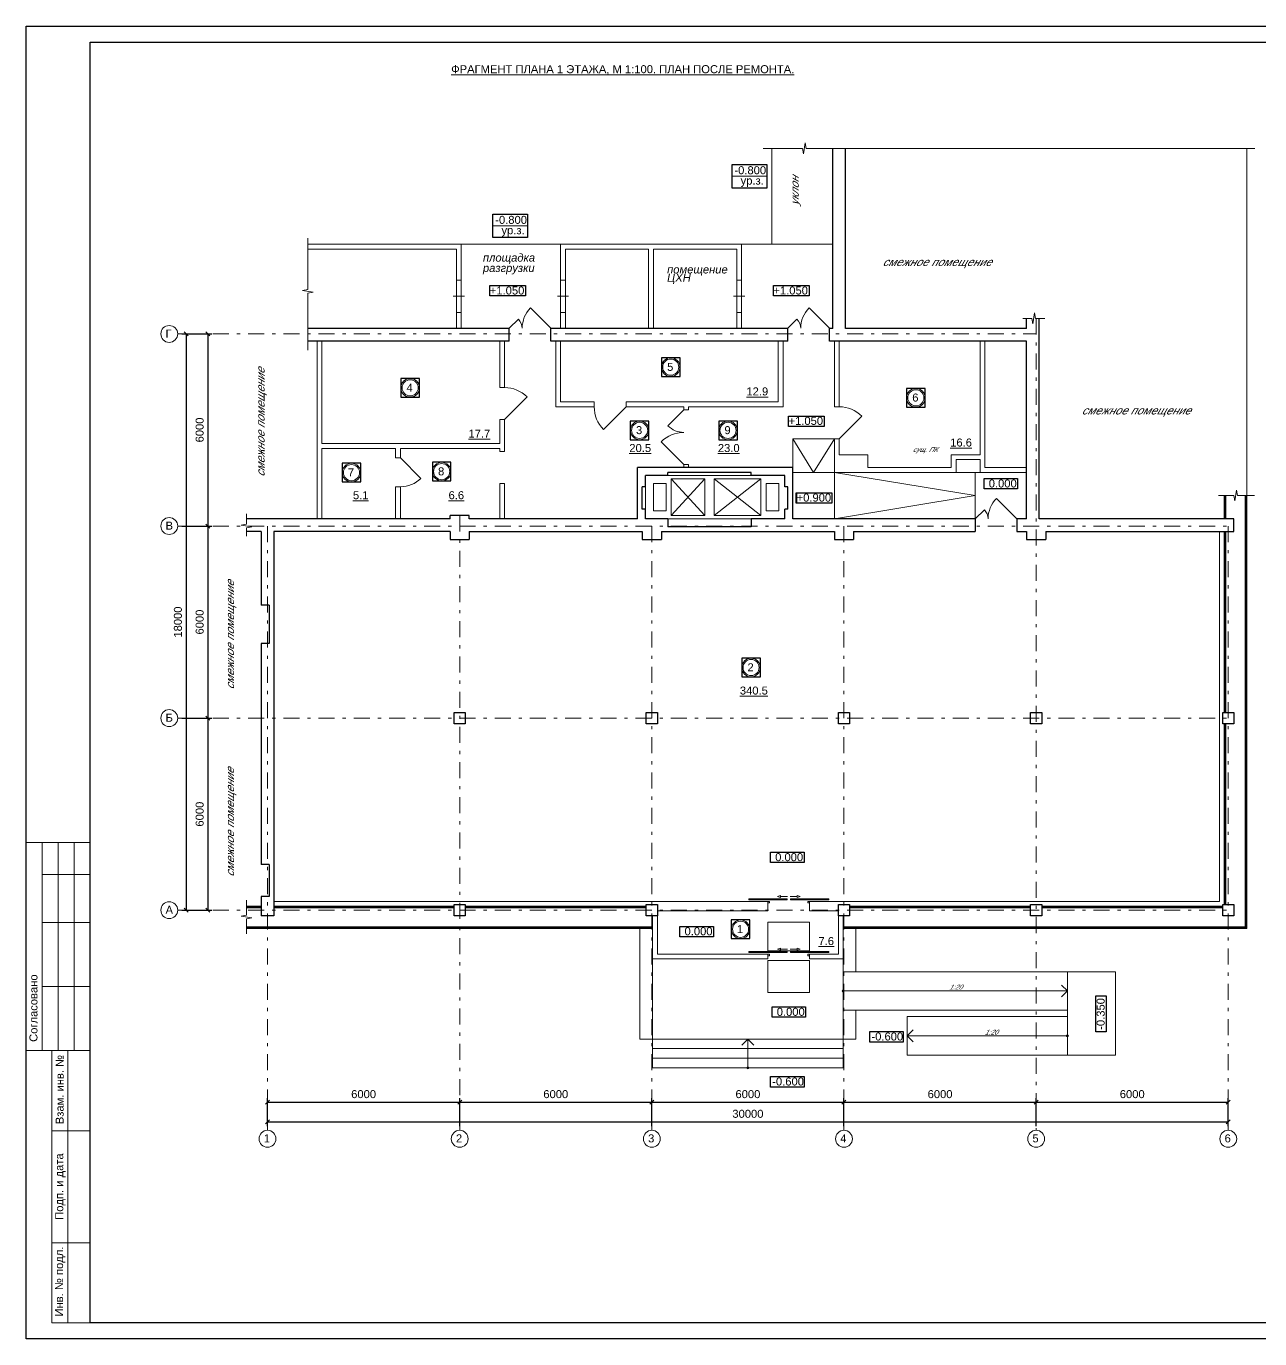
# Model space of a CAD drawing. Header units: metres. Extents: x 0 to 58, y 0 to 41.
# Drawn here: x 0 to 38.52, y 0 to 41 of the extents above; entities that cross this region are included whole.
import ezdxf
from ezdxf.enums import TextEntityAlignment as Align

# ---------------------------------------------------------------- set-up
doc = ezdxf.new("R2010")
doc.units = ezdxf.units.M
doc.header["$MEASUREMENT"] = 0
for name, pattern in [('( Dashdot )', [1.001, 0.5, -0.25, 0.001, -0.25]), ('DGN Style 2', [68.77341, 41.264046, -27.509364]), ('DGN Style 3', [96.282774, 68.77341, -27.509364])]:
    doc.linetypes.add(name, pattern=pattern)
doc.layers.add('YOLO_FRAME', color=1, linetype='Continuous')
doc.layers.add('YOLO_TABLE', color=1, linetype='Continuous')
doc.styles.get("Standard").update_dxf_attribs({"font": 'txt.shx', "width": 0.8, "height": 0.0025})
doc.styles.add('Style-Arial', font='arial.ttf')
doc.dimstyles.get("Standard").update_dxf_attribs({"dimtxt": 0.0025, "dimasz": 0.18, "dimexe": 0.18, "dimexo": 0.0625, "dimgap": 0.09, "dimtad": 0, "dimtih": 1, "dimtoh": 1, "dimdec": 4, "dimzin": 0, "dimdsep": 46, "dimtxsty": 'Standard', "dimcen": 0.09, "dimadec": 0, "dimazin": 0, "dimtfac": 1, "dimtdec": 4, "dimtofl": 0, "dimtmove": 0, "dimatfit": 3, "dimfxl": 1, "dimtolj": 1, "dimtzin": 0, "dimarcsym": 0})

# ---------------------------------------------------------------- blocks, each defined once
blk = doc.blocks.new('_Oblique')
at = {"color": 0, "linetype": 'ByBlock', "lineweight": -2}
blk.add_line((0.5, 0.5), (-0.5, -0.5), dxfattribs=at)
blk = doc.blocks.new('*D5')
at = {"color": 0, "linetype": 'Continuous', "lineweight": -2, "transparency": 16777216}
for p, q in [((4.854, 31.388), (5.114, 31.388)), ((4.989, 31.388), (4.989, 13.388)), ((4.854, 13.388), (5.114, 13.388))]:
    blk.add_line(p, q, dxfattribs=at)
at = {"layer": 'Defpoints', "color": 0, "linetype": 'Continuous', "transparency": 16777216}
for p in [(4.729, 31.388), (4.729, 13.388), (4.989, 13.388)]:
    blk.add_point(p, dxfattribs=at)
at = {"color": 0, "linetype": 'Continuous', "lineweight": -2, "transparency": 16777216, "xscale": 0.125, "yscale": 0.125, "zscale": 0.125}
for p, rotation in [((4.989, 31.388), 90), ((4.989, 13.388), 270)]:
    blk.add_blockref('_Oblique', p, dxfattribs=dict(at, rotation=rotation))
at = {"color": 0, "linetype": 'Continuous', "lineweight": 0, "transparency": 16777216, "insert": (4.736, 22.388), "char_height": 0.25, "attachment_point": 5, "rotation": 90, "style": 'Style-Arial'}
blk.add_mtext('\\A1;18000', dxfattribs=at)
blk = doc.blocks.new('*D8')
at = {"color": 0, "linetype": 'Continuous', "lineweight": -2, "transparency": 16777216}
for p, q in [((4.854, 31.388), (5.793, 31.388)), ((5.668, 31.388), (5.668, 25.388)), ((4.854, 25.388), (5.793, 25.388))]:
    blk.add_line(p, q, dxfattribs=at)
at = {"layer": 'Defpoints', "color": 0, "linetype": 'Continuous', "transparency": 16777216}
for p in [(4.729, 31.388), (4.729, 25.388), (5.668, 25.388)]:
    blk.add_point(p, dxfattribs=at)
at = {"color": 0, "linetype": 'Continuous', "lineweight": -2, "transparency": 16777216, "xscale": 0.125, "yscale": 0.125, "zscale": 0.125}
for p, rotation in [((5.668, 31.388), 90), ((5.668, 25.388), 270)]:
    blk.add_blockref('_Oblique', p, dxfattribs=dict(at, rotation=rotation))
at = {"color": 0, "linetype": 'Continuous', "lineweight": 0, "transparency": 16777216, "insert": (5.415, 28.388), "char_height": 0.25, "attachment_point": 5, "rotation": 90, "style": 'Style-Arial'}
blk.add_mtext('\\A1;6000', dxfattribs=at)
blk = doc.blocks.new('*D6')
at = {"color": 0, "linetype": 'Continuous', "lineweight": -2, "transparency": 16777216}
for p, q in [((4.854, 25.388), (5.793, 25.388)), ((5.668, 25.388), (5.668, 19.388)), ((4.854, 19.388), (5.793, 19.388))]:
    blk.add_line(p, q, dxfattribs=at)
at = {"layer": 'Defpoints', "color": 0, "linetype": 'Continuous', "transparency": 16777216}
for p in [(4.729, 25.388), (4.729, 19.388), (5.668, 19.388)]:
    blk.add_point(p, dxfattribs=at)
at = {"color": 0, "linetype": 'Continuous', "lineweight": -2, "transparency": 16777216, "xscale": 0.125, "yscale": 0.125, "zscale": 0.125}
for p, rotation in [((5.668, 25.388), 90), ((5.668, 19.388), 270)]:
    blk.add_blockref('_Oblique', p, dxfattribs=dict(at, rotation=rotation))
at = {"color": 0, "linetype": 'Continuous', "lineweight": 0, "transparency": 16777216, "insert": (5.415, 22.388), "char_height": 0.25, "attachment_point": 5, "rotation": 90, "style": 'Style-Arial'}
blk.add_mtext('\\A1;6000', dxfattribs=at)
blk = doc.blocks.new('*D7')
at = {"color": 0, "linetype": 'Continuous', "lineweight": -2, "transparency": 16777216}
for p, q in [((4.854, 19.388), (5.793, 19.388)), ((5.668, 19.388), (5.668, 13.388)), ((4.854, 13.388), (5.793, 13.388))]:
    blk.add_line(p, q, dxfattribs=at)
at = {"layer": 'Defpoints', "color": 0, "linetype": 'Continuous', "transparency": 16777216}
for p in [(4.729, 19.388), (4.729, 13.388), (5.668, 13.388)]:
    blk.add_point(p, dxfattribs=at)
at = {"color": 0, "linetype": 'Continuous', "lineweight": -2, "transparency": 16777216, "xscale": 0.125, "yscale": 0.125, "zscale": 0.125}
for p, rotation in [((5.668, 19.388), 90), ((5.668, 13.388), 270)]:
    blk.add_blockref('_Oblique', p, dxfattribs=dict(at, rotation=rotation))
at = {"color": 0, "linetype": 'Continuous', "lineweight": 0, "transparency": 16777216, "insert": (5.415, 16.388), "char_height": 0.25, "attachment_point": 5, "rotation": 90, "style": 'Style-Arial'}
blk.add_mtext('\\A1;6000', dxfattribs=at)
blk = doc.blocks.new('*D9')
at = {"color": 0, "linetype": 'Continuous', "lineweight": -2, "transparency": 16777216}
for p, q in [((7.534, 6.636), (7.534, 6.898)), ((7.534, 6.773), (37.534, 6.773)), ((37.534, 6.636), (37.534, 6.898))]:
    blk.add_line(p, q, dxfattribs=at)
at = {"layer": 'Defpoints', "color": 0, "linetype": 'Continuous', "transparency": 16777216}
for p in [(37.534, 6.773), (7.534, 6.511), (37.534, 6.511)]:
    blk.add_point(p, dxfattribs=at)
at = {"color": 0, "linetype": 'Continuous', "lineweight": -2, "transparency": 16777216, "xscale": 0.125, "yscale": 0.125, "zscale": 0.125, "rotation": 180}
blk.add_blockref('_Oblique', (7.534, 6.773), dxfattribs=at)
at = {"color": 0, "linetype": 'Continuous', "lineweight": -2, "transparency": 16777216, "xscale": 0.125, "yscale": 0.125, "zscale": 0.125}
blk.add_blockref('_Oblique', (37.534, 6.773), dxfattribs=at)
at = {"color": 0, "linetype": 'Continuous', "lineweight": 0, "transparency": 16777216, "insert": (22.534, 7.026), "char_height": 0.25, "attachment_point": 5, "style": 'Style-Arial'}
blk.add_mtext('\\A1;30000', dxfattribs=at)
blk = doc.blocks.new('*D14')
at = {"color": 0, "linetype": 'Continuous', "lineweight": -2, "transparency": 16777216}
for p, q in [((7.534, 6.636), (7.534, 7.512)), ((7.534, 7.387), (13.534, 7.387)), ((13.534, 6.636), (13.534, 7.512))]:
    blk.add_line(p, q, dxfattribs=at)
at = {"layer": 'Defpoints', "color": 0, "linetype": 'Continuous', "transparency": 16777216}
for p in [(13.534, 7.387), (7.534, 6.511), (13.534, 6.511)]:
    blk.add_point(p, dxfattribs=at)
at = {"color": 0, "linetype": 'Continuous', "lineweight": -2, "transparency": 16777216, "xscale": 0.125, "yscale": 0.125, "zscale": 0.125, "rotation": 180}
blk.add_blockref('_Oblique', (7.534, 7.387), dxfattribs=at)
at = {"color": 0, "linetype": 'Continuous', "lineweight": -2, "transparency": 16777216, "xscale": 0.125, "yscale": 0.125, "zscale": 0.125}
blk.add_blockref('_Oblique', (13.534, 7.387), dxfattribs=at)
at = {"color": 0, "linetype": 'Continuous', "lineweight": 0, "transparency": 16777216, "insert": (10.534, 7.64), "char_height": 0.25, "attachment_point": 5, "style": 'Style-Arial'}
blk.add_mtext('\\A1;6000', dxfattribs=at)
blk = doc.blocks.new('*D10')
at = {"color": 0, "linetype": 'Continuous', "lineweight": -2, "transparency": 16777216}
for p, q in [((13.534, 6.636), (13.534, 7.512)), ((13.534, 7.387), (19.534, 7.387)), ((19.534, 6.636), (19.534, 7.512))]:
    blk.add_line(p, q, dxfattribs=at)
at = {"layer": 'Defpoints', "color": 0, "linetype": 'Continuous', "transparency": 16777216}
for p in [(19.534, 7.387), (13.534, 6.511), (19.534, 6.511)]:
    blk.add_point(p, dxfattribs=at)
at = {"color": 0, "linetype": 'Continuous', "lineweight": -2, "transparency": 16777216, "xscale": 0.125, "yscale": 0.125, "zscale": 0.125, "rotation": 180}
blk.add_blockref('_Oblique', (13.534, 7.387), dxfattribs=at)
at = {"color": 0, "linetype": 'Continuous', "lineweight": -2, "transparency": 16777216, "xscale": 0.125, "yscale": 0.125, "zscale": 0.125}
blk.add_blockref('_Oblique', (19.534, 7.387), dxfattribs=at)
at = {"color": 0, "linetype": 'Continuous', "lineweight": 0, "transparency": 16777216, "insert": (16.534, 7.64), "char_height": 0.25, "attachment_point": 5, "style": 'Style-Arial'}
blk.add_mtext('\\A1;6000', dxfattribs=at)
blk = doc.blocks.new('*D11')
at = {"color": 0, "linetype": 'Continuous', "lineweight": -2, "transparency": 16777216}
for p, q in [((19.534, 6.636), (19.534, 7.512)), ((19.534, 7.387), (25.534, 7.387)), ((25.534, 6.636), (25.534, 7.512))]:
    blk.add_line(p, q, dxfattribs=at)
at = {"layer": 'Defpoints', "color": 0, "linetype": 'Continuous', "transparency": 16777216}
for p in [(25.534, 7.387), (19.534, 6.511), (25.534, 6.511)]:
    blk.add_point(p, dxfattribs=at)
at = {"color": 0, "linetype": 'Continuous', "lineweight": -2, "transparency": 16777216, "xscale": 0.125, "yscale": 0.125, "zscale": 0.125, "rotation": 180}
blk.add_blockref('_Oblique', (19.534, 7.387), dxfattribs=at)
at = {"color": 0, "linetype": 'Continuous', "lineweight": -2, "transparency": 16777216, "xscale": 0.125, "yscale": 0.125, "zscale": 0.125}
blk.add_blockref('_Oblique', (25.534, 7.387), dxfattribs=at)
at = {"color": 0, "linetype": 'Continuous', "lineweight": 0, "transparency": 16777216, "insert": (22.534, 7.64), "char_height": 0.25, "attachment_point": 5, "style": 'Style-Arial'}
blk.add_mtext('\\A1;6000', dxfattribs=at)
blk = doc.blocks.new('*D12')
at = {"color": 0, "linetype": 'Continuous', "lineweight": -2, "transparency": 16777216}
for p, q in [((25.534, 6.636), (25.534, 7.512)), ((25.534, 7.387), (31.534, 7.387)), ((31.534, 6.636), (31.534, 7.512))]:
    blk.add_line(p, q, dxfattribs=at)
at = {"layer": 'Defpoints', "color": 0, "linetype": 'Continuous', "transparency": 16777216}
for p in [(31.534, 7.387), (25.534, 6.511), (31.534, 6.511)]:
    blk.add_point(p, dxfattribs=at)
at = {"color": 0, "linetype": 'Continuous', "lineweight": -2, "transparency": 16777216, "xscale": 0.125, "yscale": 0.125, "zscale": 0.125, "rotation": 180}
blk.add_blockref('_Oblique', (25.534, 7.387), dxfattribs=at)
at = {"color": 0, "linetype": 'Continuous', "lineweight": -2, "transparency": 16777216, "xscale": 0.125, "yscale": 0.125, "zscale": 0.125}
blk.add_blockref('_Oblique', (31.534, 7.387), dxfattribs=at)
at = {"color": 0, "linetype": 'Continuous', "lineweight": 0, "transparency": 16777216, "insert": (28.534, 7.64), "char_height": 0.25, "attachment_point": 5, "style": 'Style-Arial'}
blk.add_mtext('\\A1;6000', dxfattribs=at)
blk = doc.blocks.new('*D13')
at = {"color": 0, "linetype": 'Continuous', "lineweight": -2, "transparency": 16777216}
for p, q in [((31.534, 6.636), (31.534, 7.512)), ((31.534, 7.387), (37.534, 7.387)), ((37.534, 6.636), (37.534, 7.512))]:
    blk.add_line(p, q, dxfattribs=at)
at = {"layer": 'Defpoints', "color": 0, "linetype": 'Continuous', "transparency": 16777216}
for p in [(37.534, 7.387), (31.534, 6.511), (37.534, 6.511)]:
    blk.add_point(p, dxfattribs=at)
at = {"color": 0, "linetype": 'Continuous', "lineweight": -2, "transparency": 16777216, "xscale": 0.125, "yscale": 0.125, "zscale": 0.125, "rotation": 180}
blk.add_blockref('_Oblique', (31.534, 7.387), dxfattribs=at)
at = {"color": 0, "linetype": 'Continuous', "lineweight": -2, "transparency": 16777216, "xscale": 0.125, "yscale": 0.125, "zscale": 0.125}
blk.add_blockref('_Oblique', (37.534, 7.387), dxfattribs=at)
at = {"color": 0, "linetype": 'Continuous', "lineweight": 0, "transparency": 16777216, "insert": (34.534, 7.64), "char_height": 0.25, "attachment_point": 5, "style": 'Style-Arial'}
blk.add_mtext('\\A1;6000', dxfattribs=at)
blk = doc.blocks.new('*U2')
at = {"color": 7, "linetype": 'Continuous', "lineweight": 13}
for p, q in [((0.65, -0.318), (0.013, 0.318)), ((-0.65, -0.318), (-0.367, -0.036))]:
    blk.add_line(p, q, dxfattribs=at)
at = {"color": 7, "linetype": 'Continuous', "lineweight": 0}
for centre, radius, start, end in [((0.65, -0.318), 0.9, 135, 180), ((-0.65, -0.318), 0.4, 360, 45)]:
    blk.add_arc(centre, radius, start, end, dxfattribs=at)
blk = doc.blocks.new('*U3')
at = {"color": 7, "linetype": 'Continuous', "lineweight": 13}
for p, q in [((-0.157, 0), (-0.061, 0.03)), ((-0.157, 0), (-0.061, -0.03)), ((-0.061, 0.03), (-0.061, -0.03)), ((0.157, 0), (-0.061, 0))]:
    blk.add_line(p, q, dxfattribs=at)
blk = doc.blocks.new('*U4')
at = {"color": 7, "linetype": 'Continuous', "lineweight": 13}
for p, q in [((-0.157, 0), (-0.061, 0.03)), ((-0.157, 0), (-0.061, -0.03)), ((-0.061, 0.03), (-0.061, -0.03)), ((0.157, 0), (-0.061, 0))]:
    blk.add_line(p, q, dxfattribs=at)

msp = doc.modelspace()

# ---------------------------------------------------------------- linework, layer by layer
at = {"color": 7, "linetype": 'Continuous', "lineweight": 13}
for p, q in [((2.00000047, 40.49999826), (57.50000047, 40.49999826)), ((2.00000047, 40.49999826), (2.00000047, 0.49999826)), ((23.28356691, 34.18821902), (23.28356691, 37.18546691)), ((22.04192358, 36.31193223), (23.12384234, 36.31193223)), ((14.57411348, 34.76134863), (15.65603224, 34.76134863)), ((8.79068836, 34.18821902), (13.58356691, 34.18821902)), ((8.79068836, 34.03821902), (13.43356691, 34.03821902)), ((13.43356691, 33.06321902), (13.43356691, 34.03821902)), ((13.58356691, 33.06321902), (13.58356691, 34.18821902)), ((16.68356691, 34.18821902), (23.28356691, 34.18821902)), ((16.68356691, 33.06321902), (16.68356691, 34.18821902)), ((16.83356691, 34.03821902), (19.43356691, 34.03821902)), ((16.83356691, 33.06321902), (16.83356691, 34.03821902)), ((19.43356691, 34.03821902), (19.43356691, 31.56321902)), ((19.58356691, 34.03821902), (19.58356691, 31.56321902)), ((19.58356691, 34.03821902), (22.18356691, 34.03821902)), ((22.18356691, 33.06321902), (22.18356691, 34.03821902)), ((22.33356691, 33.06321902), (22.33356691, 34.18821902)), ((13.58356691, 33.06321902), (13.43356691, 33.06321902)), ((16.83356691, 33.06321902), (16.68356691, 33.06321902)), ((22.18356691, 33.06321902), (22.33356691, 33.06321902)), ((13.58356691, 32.06321902), (13.43356691, 32.06321902)), ((13.43356691, 31.56321902), (13.43356691, 32.06321902)), ((13.58356691, 31.56321902), (13.58356691, 32.06321902)), ((16.68356691, 31.56321902), (16.68356691, 32.06321902)), ((16.83356691, 32.06321902), (16.68356691, 32.06321902)), ((16.83356691, 31.56321902), (16.83356691, 32.06321902)), ((22.18356691, 31.56321902), (22.18356691, 32.06321902)), ((22.18356691, 32.06321902), (22.33356691, 32.06321902)), ((22.33356691, 31.56321902), (22.33356691, 32.06321902)), ((9.08356691, 25.61321902), (9.08356691, 31.16321902)), ((9.23356691, 27.96321902), (9.23356691, 31.16321902)), ((14.78356691, 29.71321902), (14.78356691, 31.16321902)), ((14.93356691, 29.71321902), (14.93356691, 31.16321902)), ((16.53356691, 29.11321902), (16.53356691, 31.16321902)), ((16.68356691, 29.26321902), (16.68356691, 31.16321902)), ((23.48356691, 29.26321902), (23.48356691, 31.16321902)), ((23.63356691, 29.11321902), (23.63356691, 31.16321902)), ((25.23356691, 29.11321902), (25.23356691, 31.16321902)), ((25.38356691, 29.11321902), (25.38356691, 31.16321902)), ((29.78356691, 27.61321902), (29.78356691, 31.16321902)), ((29.93356691, 27.21321902), (29.93356691, 31.16321902)), ((14.93356691, 29.71321902), (14.78356691, 29.71321902)), ((14.93356691, 28.71321902), (15.64067369, 29.4203258)), ((17.73356691, 29.11321902), (16.53356691, 29.11321902)), ((17.73356691, 29.26321902), (16.68356691, 29.26321902)), ((17.73356691, 29.11321902), (17.73356691, 29.26321902)), ((18.73356691, 29.11321902), (18.02646013, 28.40611223)), ((18.73356691, 29.11321902), (18.73356691, 29.26321902)), ((23.48356691, 29.26321902), (18.73356691, 29.26321902)), ((20.53356691, 29.11321902), (18.73356691, 29.11321902)), ((20.53356691, 29.01321902), (20.53356691, 29.11321902)), ((23.63356691, 29.11321902), (20.68356691, 29.11321902)), ((20.68356691, 29.01321902), (20.68356691, 29.11321902)), ((25.38356691, 29.11321902), (25.23356691, 29.11321902)), ((14.78356691, 27.96321902), (14.78356691, 28.71321902)), ((14.93356691, 28.71321902), (14.78356691, 28.71321902)), ((14.93356691, 27.71321902), (14.93356691, 28.71321902)), ((20.53356691, 29.01321902), (20.03859216, 28.51824427)), ((20.53356691, 29.01321902), (20.68356691, 29.01321902)), ((25.38356691, 28.11321902), (26.09067369, 28.8203258)), ((14.78356691, 27.96321902), (9.23356691, 27.96321902)), ((20.53356691, 27.31321902), (19.82646013, 28.0203258)), ((25.23356691, 27.06321902), (25.23356691, 28.11321902)), ((25.38356691, 28.11321902), (25.23356691, 28.11321902)), ((25.38356691, 27.61321902), (25.38356691, 28.11321902)), ((9.23356691, 25.61321902), (9.23356691, 27.81321902)), ((11.53356691, 27.81321902), (9.23356691, 27.81321902)), ((11.53356691, 27.51321902), (11.53356691, 27.81321902)), ((11.68356691, 27.51321902), (11.53356691, 27.51321902)), ((14.78356691, 27.81321902), (11.68356691, 27.81321902)), ((11.68356691, 27.51321902), (11.68356691, 27.81321902)), ((11.68356691, 27.51321902), (12.31996301, 26.87682291)), ((14.78356691, 27.71321902), (14.78356691, 27.81321902)), ((14.93356691, 27.71321902), (14.78356691, 27.71321902)), ((26.28356691, 27.61321902), (25.38356691, 27.61321902)), ((26.28356691, 27.21321902), (26.28356691, 27.61321902)), ((28.88356691, 27.21321902), (28.88356691, 27.61321902)), ((28.88356691, 27.61321902), (29.78356691, 27.61321902)), ((20.53356691, 27.21321902), (20.53356691, 27.31321902)), ((20.53356691, 27.31321902), (20.68356691, 27.31321902)), ((20.68356691, 27.21321902), (20.68356691, 27.31321902)), ((29.03356691, 27.06321902), (25.23356691, 27.06321902)), ((28.88356691, 27.21321902), (26.28356691, 27.21321902)), ((29.03356691, 27.06321902), (29.03356691, 27.46321902)), ((29.03356691, 27.46321902), (29.78356691, 27.46321902)), ((29.78356691, 27.06321902), (29.78356691, 27.46321902)), ((29.78356691, 27.06321902), (31.23356691, 27.06321902)), ((29.93356691, 27.21321902), (31.23356691, 27.21321902)), ((14.78356691, 25.61321902), (14.78356691, 26.71321902)), ((14.93356691, 26.71321902), (14.78356691, 26.71321902)), ((14.93356691, 25.61321902), (14.93356691, 26.71321902)), ((11.53356691, 25.61321902), (11.53356691, 26.61321902)), ((11.68356691, 26.61321902), (11.53356691, 26.61321902)), ((11.68356691, 25.61321902), (11.68356691, 26.61321902)), ((30.93356691, 25.61321902), (30.29717081, 26.24961512)), ((37.40856691, 25.61321902), (37.40856691, 26.33758537)), ((37.43356691, 25.61321902), (37.43356691, 26.33758537)), ((37.45856691, 25.61321902), (37.45856691, 26.33758537)), ((38.05856691, 12.86321902), (38.05856691, 26.33758537)), ((38.08356691, 12.83821902), (38.08356691, 26.33758537)), ((38.10856691, 12.81321902), (38.10856691, 26.33758537)), ((29.63356691, 25.61321902), (29.91640962, 25.89606173)), ((21.28356691, 25.36321902), (21.38356691, 25.36321902)), ((37.25856691, 13.66321902), (37.25856691, 25.21321902)), ((37.40856691, 19.56321902), (37.40856691, 25.21321902)), ((37.43356691, 19.56321902), (37.43356691, 25.21321902)), ((37.45856691, 19.56321902), (37.45856691, 25.21321902)), ((37.40856691, 13.56321902), (37.40856691, 19.21321902)), ((37.43356691, 13.56321902), (37.43356691, 19.21321902)), ((37.45856691, 13.56321902), (37.45856691, 19.21321902)), ((0.00000047, 15.49999826), (2.00000047, 15.49999826)), ((0.00000047, 15.49999826), (0.00000047, 8.99999826)), ((0.50000047, 15.49999826), (0.50000047, 8.99999826)), ((1.00000047, 15.49999826), (1.00000047, 8.99999826)), ((1.50000047, 15.49999826), (1.50000047, 8.99999826)), ((0.50000047, 14.49999826), (2.00000047, 14.49999826)), ((23.20856691, 13.66321902), (7.73356691, 13.66321902)), ((23.15856691, 13.66321902), (23.15856691, 13.36321902)), ((24.45856691, 13.36321902), (24.45856691, 13.66321902)), ((7.33356691, 13.51321902), (6.87647201, 13.51321902)), ((7.33356691, 13.48821902), (6.87647201, 13.48821902)), ((7.33356691, 13.46321902), (6.87647201, 13.46321902)), ((13.35856691, 13.51321902), (7.73356691, 13.51321902)), ((13.35856691, 13.48821902), (7.73356691, 13.48821902)), ((13.35856691, 13.46321902), (7.73356691, 13.46321902)), ((13.70856691, 13.51321902), (19.35856691, 13.51321902)), ((13.70856691, 13.48821902), (19.35856691, 13.48821902)), ((13.70856691, 13.46321902), (19.35856691, 13.46321902)), ((19.55856691, 13.21321902), (19.55856691, 8.46321902)), ((23.15856691, 13.36321902), (19.70856691, 13.36321902)), ((19.70856691, 13.21321902), (19.70856691, 12.01321902)), ((25.35856691, 13.36321902), (24.45856691, 13.36321902)), ((25.35856691, 13.21321902), (25.35856691, 12.01321902)), ((25.50856691, 13.21321902), (25.50856691, 8.46321902)), ((25.70856691, 13.51321902), (31.35856691, 13.51321902)), ((25.70856691, 13.48821902), (31.35856691, 13.48821902)), ((25.70856691, 13.46321902), (31.35856691, 13.46321902)), ((37.35856691, 13.51321902), (31.70856691, 13.51321902)), ((37.35856691, 13.48821902), (31.70856691, 13.48821902)), ((37.35856691, 13.46321902), (31.70856691, 13.46321902)), ((0.50000047, 12.99999826), (2.00000047, 12.99999826)), ((19.55856691, 12.86321902), (6.87647201, 12.86321902)), ((19.55856691, 12.83821902), (6.87647201, 12.83821902)), ((19.55856691, 12.81321902), (6.87647201, 12.81321902)), ((38.05856691, 12.86321902), (25.50856691, 12.86321902)), ((38.08356691, 12.83821902), (25.50856691, 12.83821902)), ((38.10856691, 12.81321902), (25.50856691, 12.81321902)), ((23.20856691, 12.01321902), (19.70856691, 12.01321902)), ((23.15856691, 12.01321902), (23.15856691, 11.86321902)), ((24.45856691, 12.01321902), (24.45856691, 11.86321902)), ((23.15856691, 11.86321902), (19.55856691, 11.86321902)), ((25.50856691, 11.86321902), (24.45856691, 11.86321902)), ((0.50000047, 10.99999826), (2.00000047, 10.99999826)), ((0.00000047, 8.99999826), (2.00000047, 8.99999826)), ((1.30000047, 0.49999826), (1.30000047, 8.99999826)), ((25.50856691, 8.46321902), (19.55856691, 8.46321902)), ((0.80000047, 6.49999826), (2.00000047, 6.49999826)), ((0.80000047, 2.99999826), (2.00000047, 2.99999826))]:
    msp.add_line(p, q, dxfattribs=at)
at = {"color": 7, "linetype": 'Continuous', "lineweight": 30}
for p, q in [((25.18356691, 31.56321902), (25.18356691, 37.18546691)), ((25.58356691, 31.56321902), (25.58356691, 37.18546691)), ((31.23356691, 31.56321902), (31.23356691, 31.87475745)), ((31.63356691, 25.61321902), (31.63356691, 31.87475745)), ((15.08356691, 31.56321902), (8.79068836, 31.56321902)), ((15.08356691, 31.16321902), (8.79068836, 31.16321902)), ((15.08356691, 31.16321902), (15.08356691, 31.56321902)), ((16.38356691, 31.16321902), (16.38356691, 31.56321902)), ((23.78356691, 31.56321902), (16.38356691, 31.56321902)), ((23.78356691, 31.16321902), (16.38356691, 31.16321902)), ((23.78356691, 31.16321902), (23.78356691, 31.56321902)), ((25.08356691, 31.16321902), (25.08356691, 31.56321902)), ((25.18356691, 31.56321902), (25.08356691, 31.56321902)), ((31.23356691, 31.16321902), (25.08356691, 31.16321902)), ((31.23356691, 31.56321902), (25.58356691, 31.56321902)), ((31.23356691, 25.61321902), (31.23356691, 31.16321902)), ((23.93356691, 27.21321902), (19.08356691, 27.21321902)), ((19.08356691, 25.61321902), (19.08356691, 27.21321902)), ((20.03356691, 26.96321902), (20.03356691, 27.06321902)), ((22.63356691, 27.06321902), (20.03356691, 27.06321902)), ((22.63356691, 26.96321902), (22.63356691, 27.06321902)), ((23.93356691, 25.61321902), (23.93356691, 27.21321902)), ((20.03356691, 26.96321902), (19.33356691, 26.96321902)), ((19.33356691, 26.61321902), (19.33356691, 26.96321902)), ((23.68356691, 26.96321902), (22.63356691, 26.96321902)), ((23.68356691, 26.61321902), (23.68356691, 26.96321902)), ((19.33356691, 26.61321902), (19.23356691, 26.61321902)), ((19.23356691, 25.91321902), (19.23356691, 26.61321902)), ((23.78356691, 26.61321902), (23.68356691, 26.61321902)), ((23.78356691, 25.91321902), (23.78356691, 26.61321902)), ((19.33356691, 25.91321902), (19.23356691, 25.91321902)), ((19.33356691, 25.61321902), (19.33356691, 25.91321902)), ((23.68356691, 25.61321902), (23.68356691, 25.91321902)), ((23.78356691, 25.91321902), (23.68356691, 25.91321902)), ((13.23356691, 25.61321902), (6.87647201, 25.61321902)), ((13.83356691, 25.71321902), (13.23356691, 25.71321902)), ((13.23356691, 25.61321902), (13.23356691, 25.71321902)), ((13.83356691, 25.61321902), (13.83356691, 25.71321902)), ((19.08356691, 25.61321902), (13.83356691, 25.61321902)), ((20.03356691, 25.61321902), (19.33356691, 25.61321902)), ((20.03356691, 25.61321902), (20.03356691, 25.36321902)), ((22.63356691, 25.61321902), (22.63356691, 25.36321902)), ((23.68356691, 25.61321902), (22.63356691, 25.61321902)), ((29.63356691, 25.61321902), (23.93356691, 25.61321902)), ((29.63356691, 25.61321902), (29.63356691, 25.21321902)), ((30.93356691, 25.61321902), (30.93356691, 25.21321902)), ((31.23356691, 25.61321902), (30.93356691, 25.61321902)), ((37.70856691, 25.61321902), (31.63356691, 25.61321902)), ((37.70856691, 25.21321902), (37.70856691, 25.61321902)), ((7.33356691, 25.21321902), (6.87647201, 25.21321902)), ((7.33356691, 25.21321902), (7.33356691, 22.91321902)), ((13.23356691, 25.21321902), (7.73356691, 25.21321902)), ((13.23356691, 25.21321902), (13.23356691, 24.96321902)), ((13.83356691, 25.21321902), (19.23356691, 25.21321902)), ((13.83356691, 25.21321902), (13.83356691, 24.96321902)), ((19.23356691, 25.21321902), (19.23356691, 24.96321902)), ((19.83356691, 25.21321902), (19.83356691, 24.96321902)), ((19.83356691, 25.21321902), (25.23356691, 25.21321902)), ((22.63356691, 25.36321902), (20.03356691, 25.36321902)), ((25.23356691, 25.21321902), (25.23356691, 24.96321902)), ((25.83356691, 25.21321902), (25.83356691, 24.96321902)), ((25.83356691, 25.21321902), (29.63356691, 25.21321902)), ((30.93356691, 25.21321902), (31.23356691, 25.21321902)), ((31.23356691, 25.21321902), (31.23356691, 24.96321902)), ((31.83356691, 25.21321902), (31.83356691, 24.96321902)), ((31.83356691, 25.21321902), (37.70856691, 25.21321902)), ((13.23356691, 24.96321902), (13.83356691, 24.96321902)), ((19.23356691, 24.96321902), (19.83356691, 24.96321902)), ((25.23356691, 24.96321902), (25.83356691, 24.96321902)), ((31.23356691, 24.96321902), (31.83356691, 24.96321902)), ((7.58356691, 22.91321902), (7.33356691, 22.91321902)), ((7.58356691, 21.71321902), (7.33356691, 21.71321902)), ((7.33356691, 21.71321902), (7.33356691, 14.81321902)), ((7.58356691, 14.81321902), (7.33356691, 14.81321902)), ((7.58356691, 13.81321902), (7.33356691, 13.81321902)), ((7.33356691, 13.81321902), (7.33356691, 13.21321902)), ((7.73356691, 13.21321902), (7.33356691, 13.21321902))]:
    msp.add_line(p, q, dxfattribs=at)
at = {"color": 7, "linetype": 'DGN Style 3', "lineweight": 0}
msp.add_line((38.10856691, 26.33758537), (38.10856691, 37.18546691), dxfattribs=at)
at = {"color": 7, "linetype": 'Continuous', "lineweight": 0}
for p, q in [((13.58356691, 34.18821902), (16.68356691, 34.18821902)), ((23.28356691, 34.18821902), (25.18356691, 34.18821902)), ((13.68356691, 32.56321902), (13.33356691, 32.56321902)), ((16.58356691, 32.56321902), (16.93356691, 32.56321902)), ((22.43356691, 32.56321902), (22.08356691, 32.56321902)), ((25.23356691, 28.11321902), (25.23356691, 25.61321902)), ((29.03356691, 27.06321902), (29.78356691, 27.06321902)), ((29.63356691, 25.61321902), (29.63356691, 27.06321902)), ((29.93356691, 27.06321902), (31.23356691, 27.06321902)), ((20.03356691, 26.96321902), (22.63356691, 26.96321902)), ((19.33356691, 25.91321902), (19.33356691, 26.61321902)), ((20.03356691, 25.61321902), (22.63356691, 25.61321902)), ((25.50856691, 10.86321902), (32.50856691, 10.86321902)), ((32.32143296, 11.05035297), (32.50856691, 10.86321902)), ((32.32143296, 10.67608506), (32.50856691, 10.86321902)), ((27.69570086, 9.65035297), (27.50856691, 9.46321902)), ((32.50856691, 9.46321902), (27.50856691, 9.46321902)), ((27.69570086, 9.27608506), (27.50856691, 9.46321902)), ((25.50856691, 9.06321902), (19.55856691, 9.06321902)), ((22.34643296, 9.17608506), (22.53356691, 9.36321902)), ((22.53356691, 8.46321902), (22.53356691, 9.36321902)), ((22.72070086, 9.17608506), (22.53356691, 9.36321902)), ((25.50856691, 8.76321902), (19.55856691, 8.76321902))]:
    msp.add_line(p, q, dxfattribs=at)
at = {"color": 1, "linetype": '( Dashdot )', "lineweight": 0}
for p, q in [((31.53356691, 31.87475745), (31.53356691, 6.51116546)), ((4.72871066, 31.38821902), (31.53356691, 31.38821902)), ((13.53356691, 25.71321902), (13.53356691, 6.51116546)), ((4.72871066, 25.38821902), (37.53356691, 25.38821902)), ((7.53356691, 25.38821902), (7.53356691, 6.51116546)), ((19.53356691, 25.38821902), (19.53356691, 6.51116546)), ((25.53356691, 25.38821902), (25.53356691, 6.51116546)), ((37.53356691, 25.38821902), (37.53356691, 6.51116546)), ((4.72871066, 19.38821902), (37.53356691, 19.38821902)), ((4.72871066, 13.38821902), (37.53356691, 13.38821902))]:
    msp.add_line(p, q, dxfattribs=at)
at = {"color": 7, "linetype": 'DGN Style 2', "lineweight": 0}
for p, q in [((20.13356691, 25.71321902), (21.18356691, 26.86321902)), ((20.13356691, 26.86321902), (21.18356691, 25.71321902)), ((21.48356691, 26.86321902), (22.93356691, 25.71321902)), ((21.48356691, 25.71321902), (22.93356691, 26.86321902))]:
    msp.add_line(p, q, dxfattribs=at)
at = {"lineweight": 30}
for p, q in [((7.73356691, 25.21321902), (7.73356691, 13.21321902)), ((7.58356691, 22.91321902), (7.58356691, 21.71321902)), ((7.58356691, 14.81321902), (7.58356691, 13.81321902))]:
    msp.add_line(p, q, dxfattribs=at)
at = {"color": 7, "linetype": 'Continuous', "lineweight": 0, "flags": 128}
for points in [[(58.00000047, 40.99999826), (0.00000047, 40.99999826), (0.00000047, -0.00000174), (58.00000047, -0.00000174), (58.00000047, 40.99999826)], [(13.43356691, 33.06321902), (13.58356691, 33.06321902), (13.58356691, 32.06321902), (13.43356691, 32.06321902), (13.43356691, 33.06321902)], [(16.68356691, 33.06321902), (16.83356691, 33.06321902), (16.83356691, 32.06321902), (16.68356691, 32.06321902), (16.68356691, 33.06321902)], [(22.33356691, 33.06321902), (22.18356691, 33.06321902), (22.18356691, 32.06321902), (22.33356691, 32.06321902), (22.33356691, 33.06321902)], [(23.15856691, 12.11321902), (24.45856691, 12.11321902), (24.45856691, 13.01321902), (23.15856691, 13.01321902), (23.15856691, 12.11321902)], [(23.15856691, 10.81321902), (24.45856691, 10.81321902), (24.45856691, 11.81321902), (23.15856691, 11.81321902), (23.15856691, 10.81321902)]]:
    msp.add_lwpolyline(points, close=True, dxfattribs=at)
for points in [[(23.01373526, 37.18546691), (24.24345726, 37.18546691), (24.27354595, 37.01760383), (24.32642548, 37.35332998), (24.35651417, 37.18546691), (38.36518057, 37.18546691)], [(8.79068836, 30.88403396), (8.79068836, 32.66653368), (8.95855144, 32.69662237), (8.62282529, 32.7495019), (8.79068836, 32.7795906), (8.79068836, 34.38188521)], [(31.12298161, 31.87475745), (31.40066341, 31.87475745), (31.43075211, 31.70689438), (31.48363163, 32.04262053), (31.51372033, 31.87475745), (31.80045844, 31.87475745)], [(25.23356691, 28.11321902), (23.93356691, 28.11321902), (23.93356691, 27.06321902), (23.93356691, 27.06321902), (25.23356691, 27.06321902)], [(23.93356691, 28.11321902), (24.58356691, 27.06321902), (25.23356691, 28.11321902)], [(25.23356691, 27.06321902), (29.63356691, 26.33821902), (25.23356691, 25.61321902)], [(37.22957909, 26.33758537), (37.7053236, 26.33758537), (37.7354123, 26.16972229), (37.78829183, 26.50544844), (37.81838052, 26.33758537), (38.35622555, 26.33758537)], [(6.87647201, 25.07408786), (6.87647201, 25.3340985), (7.04433508, 25.36418719), (6.70860893, 25.41706672), (6.87647201, 25.44715541), (6.87647201, 25.77312832)], [(6.87647201, 12.65199931), (6.87647201, 13.11987836), (7.04433508, 13.14996706), (6.70860893, 13.20284658), (6.87647201, 13.23293528), (6.87647201, 13.70023011)]]:
    msp.add_lwpolyline(points, dxfattribs=at)
for points in [[(22.04192358, 36.67664382), (23.12384234, 36.67664382), (23.12384234, 35.94722065), (22.04192358, 35.94722065)], [(14.57411348, 35.12606021), (15.65603224, 35.12606021), (15.65603224, 34.39663704), (14.57411348, 34.39663704)], [(14.47891425, 32.89830447), (15.59084699, 32.89830447), (15.59084699, 32.57354814), (14.47891425, 32.57354814)], [(23.33398059, 32.89830447), (24.44591333, 32.89830447), (24.44591333, 32.57354814), (23.33398059, 32.57354814)], [(23.80634207, 28.82459633), (24.91827481, 28.82459633), (24.91827481, 28.49984), (23.80634207, 28.49984)], [(29.90694441, 26.87007506), (30.95437461, 26.87007506), (30.95437461, 26.54531874), (29.90694441, 26.54531874)], [(24.04078213, 26.42823984), (25.15271488, 26.42823984), (25.15271488, 26.10348352), (24.04078213, 26.10348352)], [(23.23816969, 15.19687895), (24.28559989, 15.19687895), (24.28559989, 14.87212262), (23.23816969, 14.87212262)], [(20.40819211, 12.88079257), (21.45562232, 12.88079257), (21.45562232, 12.55603624), (20.40819211, 12.55603624)], [(33.39518488, 10.71006945), (33.71994121, 10.71006945), (33.71994121, 9.58230826), (33.39518488, 9.58230826)], [(23.28734782, 10.36528951), (24.33477802, 10.36528951), (24.33477802, 10.04053318), (23.28734782, 10.04053318)], [(26.33639159, 9.59436781), (27.38382179, 9.59436781), (27.38382179, 9.26961148), (26.33639159, 9.26961148)], [(23.23816969, 8.18866196), (24.28559989, 8.18866196), (24.28559989, 7.86390564), (23.23816969, 7.86390564)]]:
    msp.add_lwpolyline(points, close=True)
at = {"color": 7, "linetype": 'DGN Style 2', "lineweight": 0, "flags": 128}
for points in [[(19.98356691, 26.71321902), (19.98356691, 25.86321902), (19.58356691, 25.86321902), (19.58356691, 26.71321902), (19.98356691, 26.71321902)], [(21.18356691, 26.86321902), (20.13356691, 26.86321902), (20.13356691, 25.71321902), (21.18356691, 25.71321902), (21.18356691, 26.86321902)], [(21.48356691, 26.86321902), (22.93356691, 26.86321902), (22.93356691, 25.71321902), (21.48356691, 25.71321902), (21.48356691, 26.86321902)], [(23.0993183, 26.71321902), (23.0993183, 25.86321902), (23.4993183, 25.86321902), (23.4993183, 26.71321902), (23.0993183, 26.71321902)]]:
    msp.add_lwpolyline(points, close=True, dxfattribs=at)
at = {"lineweight": 30, "flags": 128}
for points in [[(13.35856691, 19.56321902), (13.70856691, 19.56321902), (13.70856691, 19.21321902), (13.35856691, 19.21321902), (13.35856691, 19.56321902)], [(19.35856691, 19.56321902), (19.70856691, 19.56321902), (19.70856691, 19.21321902), (19.35856691, 19.21321902), (19.35856691, 19.56321902)], [(25.35856691, 19.56321902), (25.70856691, 19.56321902), (25.70856691, 19.21321902), (25.35856691, 19.21321902), (25.35856691, 19.56321902)], [(31.35856691, 19.56321902), (31.70856691, 19.56321902), (31.70856691, 19.21321902), (31.35856691, 19.21321902), (31.35856691, 19.56321902)], [(37.35856691, 19.56321902), (37.70856691, 19.56321902), (37.70856691, 19.21321902), (37.35856691, 19.21321902), (37.35856691, 19.56321902)], [(13.35856691, 13.56321902), (13.70856691, 13.56321902), (13.70856691, 13.21321902), (13.35856691, 13.21321902), (13.35856691, 13.56321902)], [(19.35856691, 13.56321902), (19.70856691, 13.56321902), (19.70856691, 13.21321902), (19.35856691, 13.21321902), (19.35856691, 13.56321902)], [(25.35856691, 13.56321902), (25.70856691, 13.56321902), (25.70856691, 13.21321902), (25.35856691, 13.21321902), (25.35856691, 13.56321902)], [(31.35856691, 13.56321902), (31.70856691, 13.56321902), (31.70856691, 13.21321902), (31.35856691, 13.21321902), (31.35856691, 13.56321902)], [(37.35856691, 13.56321902), (37.70856691, 13.56321902), (37.70856691, 13.21321902), (37.35856691, 13.21321902), (37.35856691, 13.56321902)]]:
    msp.add_lwpolyline(points, close=True, dxfattribs=at)
at = {"color": 7, "linetype": 'DGN Style 3', "lineweight": 0, "flags": 128}
for points in [[(22.55856691, 13.71321902), (23.15856691, 13.71321902), (23.15856691, 13.74321902), (22.55856691, 13.74321902), (22.55856691, 13.71321902)], [(25.05856691, 13.71321902), (24.45856691, 13.71321902), (24.45856691, 13.74321902), (25.05856691, 13.74321902), (25.05856691, 13.71321902)], [(22.55856691, 12.06321902), (23.15856691, 12.06321902), (23.15856691, 12.09321902), (22.55856691, 12.09321902), (22.55856691, 12.06321902)], [(25.05856691, 12.06321902), (24.45856691, 12.06321902), (24.45856691, 12.09321902), (25.05856691, 12.09321902), (25.05856691, 12.06321902)]]:
    msp.add_lwpolyline(points, close=True, dxfattribs=at)
at = {"color": 7, "linetype": 'Continuous', "lineweight": 13, "flags": 128}
for points in [[(23.15856691, 13.71321902), (23.75856691, 13.71321902), (23.75856691, 13.74321902), (23.15856691, 13.74321902), (23.15856691, 13.71321902)], [(24.45856691, 13.71321902), (23.85856691, 13.71321902), (23.85856691, 13.74321902), (24.45856691, 13.74321902), (24.45856691, 13.71321902)], [(23.15856691, 12.06321902), (23.75856691, 12.06321902), (23.75856691, 12.09321902), (23.15856691, 12.09321902), (23.15856691, 12.06321902)], [(24.45856691, 12.06321902), (23.85856691, 12.06321902), (23.85856691, 12.09321902), (24.45856691, 12.09321902), (24.45856691, 12.06321902)]]:
    msp.add_lwpolyline(points, close=True, dxfattribs=at)
for points in [[(23.15856691, 13.61321902), (23.20856691, 13.61321902), (23.20856691, 13.66321902), (23.20856691, 13.66321902)], [(37.25856691, 13.66321902), (24.40856691, 13.66321902), (24.40856691, 13.61321902), (24.45856691, 13.61321902)], [(25.90856691, 9.36321902), (19.15856691, 9.36321902), (19.15856691, 12.81321902)], [(25.90856691, 11.46321902), (25.90856691, 12.81321902)], [(23.15856691, 11.96321902), (23.20856691, 11.96321902), (23.20856691, 12.01321902), (23.20856691, 12.01321902)], [(25.35856691, 12.01321902), (24.40856691, 12.01321902), (24.40856691, 11.96321902), (24.45856691, 11.96321902)], [(34.00856691, 11.46321902), (25.50856691, 11.46321902), (25.50856691, 11.46321902)], [(32.50856691, 8.86321902), (32.50856691, 11.46321902), (32.50856691, 11.46321902)], [(34.00856691, 11.46321902), (34.00856691, 8.86321902)], [(25.50856691, 10.26321902), (32.50856691, 10.26321902)], [(25.90856691, 9.36321902), (25.90856691, 10.26321902)], [(32.50856691, 10.06321902), (27.50856691, 10.06321902), (27.50856691, 8.86321902), (34.00856691, 8.86321902)], [(57.50000047, 0.49999826), (0.80000047, 0.49999826), (0.80000047, 8.99999826)]]:
    msp.add_lwpolyline(points, dxfattribs=at)
at = {"color": 7, "linetype": 'Continuous', "lineweight": 13}
for centre, radius in [((4.46535522, 31.38821902), 0.26335544), ((20.12450863, 30.35251577), 0.29061953), ((20.12450863, 30.35251577), 0.25201344), ((11.98764603, 29.70560393), 0.29061953), ((11.98764603, 29.70560393), 0.25201344), ((27.77813381, 29.39319005), 0.29061953), ((27.77813381, 29.39319005), 0.25201344), ((19.1524445, 28.37596663), 0.29061953), ((19.1524445, 28.37596663), 0.25201344), ((21.91333201, 28.37596663), 0.29061953), ((21.91333201, 28.37596663), 0.25201344), ((10.155132, 27.05684589), 0.29061953), ((10.155132, 27.05684589), 0.25201344), ((12.97169736, 27.08778953), 0.29061953), ((12.97169736, 27.08778953), 0.25201344), ((4.46535522, 25.38821902), 0.26335544), ((22.63253528, 20.966711), 0.29061953), ((22.63253528, 20.966711), 0.25201344), ((4.46535522, 19.38821902), 0.26335544), ((4.46535522, 13.38821902), 0.26335544), ((22.30517241, 12.79081346), 0.29061953), ((22.30517241, 12.79081346), 0.25201344), ((7.53356691, 6.24781001), 0.26335544), ((13.53356691, 6.24781001), 0.26335544), ((19.53356691, 6.24781001), 0.26335544), ((25.53356691, 6.24781001), 0.26335544), ((31.53356691, 6.24781001), 0.26335544), ((37.53356691, 6.24781001), 0.26335544)]:
    msp.add_circle(centre, radius, dxfattribs=at)
at = {"color": 7, "linetype": 'Continuous', "lineweight": 0}
for centre in [(25.50856691, 10.86321902), (32.50856691, 9.46321902), (22.53356691, 8.46321902)]:
    msp.add_circle(centre, 0.03227016, dxfattribs=at)
for centre, radius, start, end in [((14.93356691, 28.71321902), 1, 45, 90), ((18.73356691, 29.11321902), 1, 180, 225), ((25.38356691, 28.11321902), 1, 45, 90), ((20.53356691, 27.31321902), 1, 90, 135), ((20.53356691, 29.01321902), 0.7, 225, 270), ((11.68356691, 27.51321902), 0.9, 270, 315), ((30.93356691, 25.61321902), 0.9, 135, 180), ((29.63356691, 25.61321902), 0.4, 0, 45)]:
    msp.add_arc(centre, radius, start, end, dxfattribs=at)
at = {"layer": 'YOLO_FRAME'}
for points in [[(0.00000047, 40.99999826), (58.00000047, 40.99999826), (58.00000047, -0.00000174), (0.00000047, -0.00000174)], [(2.00000047, 40.49999826), (57.50000047, 40.49999826), (57.50000047, 0.49999826), (2.00000047, 0.49999826)]]:
    msp.add_lwpolyline(points, close=True, dxfattribs=at)
at = {"layer": 'YOLO_TABLE', "linetype": 'Continuous', "lineweight": 13, "flags": 128}
for points in [[(22.04192358, 36.67664382), (23.12384234, 36.67664382), (23.12384234, 35.94722065), (22.04192358, 35.94722065), (22.04192358, 36.67664382)], [(14.47891425, 32.89830447), (15.59084699, 32.89830447), (15.59084699, 32.57354814), (14.47891425, 32.57354814), (14.47891425, 32.89830447)], [(23.33398059, 32.89830447), (24.44591333, 32.89830447), (24.44591333, 32.57354814), (23.33398059, 32.57354814), (23.33398059, 32.89830447)], [(23.80634207, 28.82459633), (24.91827481, 28.82459633), (24.91827481, 28.49984), (23.80634207, 28.49984), (23.80634207, 28.82459633)], [(29.90694441, 26.87007506), (30.95437461, 26.87007506), (30.95437461, 26.54531874), (29.90694441, 26.54531874), (29.90694441, 26.87007506)], [(24.05670344, 26.42823984), (25.15271488, 26.42823984), (25.15271488, 26.10348352), (24.05670344, 26.10348352), (24.05670344, 26.42823984)], [(23.23816969, 15.19687895), (24.28559989, 15.19687895), (24.28559989, 14.87212262), (23.23816969, 14.87212262), (23.23816969, 15.19687895)], [(20.40819211, 12.88079257), (21.45562232, 12.88079257), (21.45562232, 12.55603624), (20.40819211, 12.55603624), (20.40819211, 12.88079257)], [(33.39518488, 9.58230826), (33.39518488, 10.71006945), (33.71994121, 10.71006945), (33.71994121, 9.58230826), (33.39518488, 9.58230826)], [(23.28734782, 10.36528951), (24.33477802, 10.36528951), (24.33477802, 10.04053318), (23.28734782, 10.04053318), (23.28734782, 10.36528951)], [(26.33639159, 9.59436781), (27.38382179, 9.59436781), (27.38382179, 9.26961148), (26.33639159, 9.26961148), (26.33639159, 9.59436781)], [(23.23816969, 8.18866196), (24.28559989, 8.18866196), (24.28559989, 7.86390564), (23.23816969, 7.86390564), (23.23816969, 8.18866196)]]:
    msp.add_lwpolyline(points, close=True, dxfattribs=at)
at = {"layer": 'YOLO_TABLE', "color": 1, "linetype": 'Continuous', "lineweight": 13, "flags": 128}
msp.add_lwpolyline([(14.57411348, 35.12606021), (15.65603224, 35.12606021), (15.65603224, 34.39663704), (14.57411348, 34.39663704), (14.57411348, 35.12606021)], close=True, dxfattribs=at)
at = {"layer": 'YOLO_TABLE'}
for points in [[(19.83399881, 30.06180343), (20.41510942, 30.06200022), (20.41510936, 30.64319966), (19.83381556, 30.64299868)], [(11.69713621, 29.4148916), (12.27824682, 29.41508839), (12.27824677, 29.99628783), (11.69695297, 29.99608685)], [(27.48762399, 29.10247771), (28.06873459, 29.10267451), (28.06873454, 29.68387395), (27.48744074, 29.68367297)], [(18.86193468, 28.0852543), (19.44304528, 28.08545109), (19.44304523, 28.66665053), (18.86175143, 28.66644955)], [(21.62282219, 28.0852543), (22.2039328, 28.08545109), (22.20393274, 28.66665053), (21.62263894, 28.66644955)], [(9.86462218, 26.76613355), (10.44573279, 26.76633034), (10.44573274, 27.34752978), (9.86443894, 27.3473288)], [(12.68120625, 26.79711332), (13.26231686, 26.79731011), (13.2623168, 27.37850955), (12.681023, 27.37830857)], [(22.34202546, 20.67599867), (22.92313606, 20.67619546), (22.92313601, 21.2573949), (22.34184221, 21.25719392)], [(22.01466259, 12.50010113), (22.5957732, 12.50029792), (22.59577315, 13.08149736), (22.01447934, 13.08129638)]]:
    msp.add_lwpolyline(points, close=True, dxfattribs=at)

# ---------------------------------------------------------------- block references
at = {"color": 7, "linetype": 'Continuous', "lineweight": 13}
for name, p in [('*U2', (15.73354482, 31.88153714)), ('*U2', (24.43354482, 31.88153714)), ('*U4', (23.61110335, 13.818652)), ('*U4', (23.61110335, 12.168652))]:
    msp.add_blockref(name, p, dxfattribs=at)
at = {"color": 7, "linetype": 'Continuous', "lineweight": 13, "extrusion": (0, 0, -1)}
for p in [(-24.00603047, 13.818652), (-24.00603047, 12.168652)]:
    msp.add_blockref('*U3', p, dxfattribs=at)

# ---------------------------------------------------------------- texts
at = {"color": 7, "linetype": 'Continuous', "lineweight": 13, "style": 'Style-Arial'}
for s, p in [('%%uФРАГМЕНТ ПЛАНА 1 ЭТАЖА, М 1:100. ПЛАН ПОСЛЕ РЕМОНТА.%%U', (13.26740354, 39.78391835)), ('+1.050', (14.47508219, 32.87065543)), ('+1.050', (23.33014853, 32.87065543)), ('5', (20.01181575, 30.4852654)), ('4', (11.87495316, 29.83835357)), ('6', (27.66544093, 29.52593969)), ('+1.050', (23.80251001, 28.79694729)), ('3', (19.03975162, 28.50871627)), ('9', (21.80063913, 28.50871627)), ('7', (10.04243912, 27.18959552)), ('8', (12.85900449, 27.22053917)), ('0.000', (30.0538401, 26.84242603)), ('+0.900', (24.05542608, 26.40059081)), ('2', (22.5198424, 21.09946064)), ('0.000', (23.38506539, 15.16922991)), ('0.000', (20.55508781, 12.85314353)), ('1', (22.19247953, 12.9235631)), ('0.000', (23.43424351, 10.33764047)), ('-0.600', (26.39131781, 9.56671877)), ('-0.600', (23.29309591, 8.16101293))]:
    msp.add_text(s, height=0.25, dxfattribs=at).set_placement(p, align=Align.TOP_LEFT)
at = {"color": 7, "linetype": 'DGN Style 3', "lineweight": 0, "style": 'Style-Arial', "oblique": 29.999999679}
msp.add_text('уклон', height=0.25, rotation=90, dxfattribs=at).set_placement((23.87096215, 35.38678075), align=Align.TOP_LEFT)
at = {"color": 7, "linetype": 'Continuous', "lineweight": 0, "style": 'Style-Arial', "oblique": 29.999999679}
for s, height, p in [('смежное помещение', 0.25, (26.72851743, 33.7611001)), ('смежное помещение', 0.25, (32.94623216, 29.12293156)), ('1:20', 0.15, (28.81589561, 11.06191866)), ('1:20', 0.15, (29.92687417, 9.6522972))]:
    msp.add_text(s, height=height, dxfattribs=at).set_placement(p, align=Align.TOP_LEFT)
at = {"color": 7, "linetype": 'Continuous', "lineweight": 30, "style": 'Style-Arial'}
for s, p in [('Г', (4.349702, 31.52493216)), ('В', (4.349702, 25.52493216)), ('Б', (4.349702, 19.52493216)), ('А', (4.349702, 13.52493216)), ('1', (7.41791369, 6.38452316)), ('2', (13.41791369, 6.38452316)), ('3', (19.41791369, 6.38452316)), ('4', (25.41791369, 6.38452316)), ('5', (31.41791369, 6.38452316)), ('6', (37.41791369, 6.38452316))]:
    msp.add_text(s, height=0.25, dxfattribs=at).set_placement(p, align=Align.TOP_LEFT)
at = {"color": 7, "linetype": 'Continuous', "lineweight": 0, "style": 'Style-Arial', "oblique": 29.999999679}
for p in [(7.19097905, 26.9176168), (6.23855454, 20.2742862), (6.23855454, 14.42239933)]:
    msp.add_text('смежное помещение', height=0.25, rotation=90, dxfattribs=at).set_placement(p, align=Align.TOP_LEFT)
at = {"color": 7, "linetype": 'Continuous', "lineweight": 13, "style": 'Style-Arial', "oblique": 29.999999679}
msp.add_text('сущ. ПК', height=0.15, dxfattribs=at).set_placement((27.67851865, 27.85278197), align=Align.TOP_LEFT)
at = {"color": 7, "linetype": 'Continuous', "lineweight": 0, "style": 'Style-Arial'}
for s, p in [('Согласовано', (0.22439527, 10.32742012)), ('Взам. инв. №', (1.0426794, 7.78435845)), ('Подп. и дата', (1.02979297, 4.75456476)), ('Инв. № подл.', (1.02532835, 1.78664696))]:
    msp.add_text(s, height=0.25002, rotation=90, dxfattribs=at).set_placement(p, align=Align.MIDDLE_CENTER)
at = {"color": 7, "linetype": 'Continuous', "lineweight": 13, "style": 'Style-Arial'}
msp.add_text('-0.350', height=0.25, rotation=90, dxfattribs=at).set_placement((33.42283392, 9.6518328), align=Align.TOP_LEFT)
at = {"color": 7, "linetype": 'DGN Style 3', "lineweight": 13, "char_height": 0.25, "attachment_point": 1, "line_spacing_factor": 0.776524, "style": 'Style-Arial'}
for insert in [(22.11233772, 36.62741894), (14.64452762, 35.07683533)]:
    msp.add_mtext('-0.800\\P  ур.з.', dxfattribs=dict(at, insert=insert))
at = {"color": 7, "linetype": 'DGN Style 3', "lineweight": 0, "char_height": 0.25, "attachment_point": 1, "style": 'Style-Arial'}
for s, insert, line_spacing_factor in [('\\fArial|b0|i1|c204204|p39;площадка \\Pразгрузки', (14.26025974, 33.89765519), 0.776524), ('\\fArial|b0|i1|c204204|p39;помещение\\PЦХН', (20.01074735, 33.52762956), 0.621037)]:
    msp.add_mtext(s, dxfattribs=dict(at, insert=insert, line_spacing_factor=line_spacing_factor))
at = {"color": 7, "linetype": 'Continuous', "lineweight": 13, "char_height": 0.25, "attachment_point": 1, "line_spacing_factor": 0.6, "style": 'Style-Arial'}
for s, insert in [('\\L12.9', (22.48727926, 29.71778434)), ('\\L17.7', (13.80847283, 28.39881635)), ('\\L20.5', (18.83109758, 27.94896726)), ('\\L23.0', (21.59516255, 27.94896726)), ('\\L16.6', (28.85025807, 28.12089757)), ('\\L5.1', (10.20170441, 26.47534536)), ('\\L6.6', (13.18578922, 26.47534536)), ('\\L340.5', (22.2825716, 20.37290371)), ('\\L7.6', (24.7373564, 12.54873224))]:
    msp.add_mtext(s, dxfattribs=dict(at, insert=insert))

# ---------------------------------------------------------------- dimensions: what is measured, and where the dimension line sits
at = {"color": 5, "linetype": 'Continuous', "lineweight": 0}
for base, p1, p2, picture, middle in [((4.98863309, 13.38821902), (4.72871066, 31.38821902), (4.72871066, 13.38821902), '*D5', (4.73598985, 22.38821902)), ((5.66775544, 25.38821902), (4.72871066, 31.38821902), (4.72871066, 25.38821902), '*D8', (5.41511219, 28.38821902)), ((5.66775544, 19.38821902), (4.72871066, 25.38821902), (4.72871066, 19.38821902), '*D6', (5.41511219, 22.38821902)), ((5.66775544, 13.38821902), (4.72871066, 19.38821902), (4.72871066, 13.38821902), '*D7', (5.41511219, 16.38821902))]:
    dim = msp.add_linear_dim(base=base, p1=p1, p2=p2, angle=270, dimstyle='Standard', override={"dimtxt": 0.25, "dimasz": 0.125, "dimexe": 0.125, "dimexo": 0.125, "dimgap": 0.125, "dimtad": 1, "dimtih": 0, "dimtoh": 0, "dimlfac": 1000, "dimzin": 11, "dimtxsty": 'Style-Arial', "dimblk": 'Oblique', "dimfrac": 2, "dimtzin": 11}, dxfattribs=at)
    dim.commit()
    dim.dimension.update_dxf_attribs({"geometry": picture, "text_midpoint": middle})
for base, p1, p2, picture, middle in [((13.53356691, 7.38703256), (7.53356691, 6.51116546), (13.53356691, 6.51116546), '*D14', (10.53356691, 7.6396758)), ((19.53356691, 7.38703256), (13.53356691, 6.51116546), (19.53356691, 6.51116546), '*D10', (16.53356691, 7.6396758)), ((25.53356691, 7.38703256), (19.53356691, 6.51116546), (25.53356691, 6.51116546), '*D11', (22.53356691, 7.6396758)), ((31.53356691, 7.38703256), (25.53356691, 6.51116546), (31.53356691, 6.51116546), '*D12', (28.53356691, 7.6396758)), ((37.53356691, 7.38703256), (31.53356691, 6.51116546), (37.53356691, 6.51116546), '*D13', (34.53356691, 7.6396758)), ((37.53356691, 6.77307654), (7.53356691, 6.51116546), (37.53356691, 6.51116546), '*D9', (22.53356691, 7.02580505))]:
    dim = msp.add_linear_dim(base=base, p1=p1, p2=p2, dimstyle='Standard', override={"dimtxt": 0.25, "dimasz": 0.125, "dimexe": 0.125, "dimexo": 0.125, "dimgap": 0.125, "dimtad": 1, "dimtih": 0, "dimtoh": 0, "dimlfac": 1000, "dimzin": 11, "dimtxsty": 'Style-Arial', "dimblk": 'Oblique', "dimfrac": 2, "dimtzin": 11}, dxfattribs=at)
    dim.commit()
    dim.dimension.update_dxf_attribs({"geometry": picture, "text_midpoint": middle})

doc.saveas('drawing.dxf')
